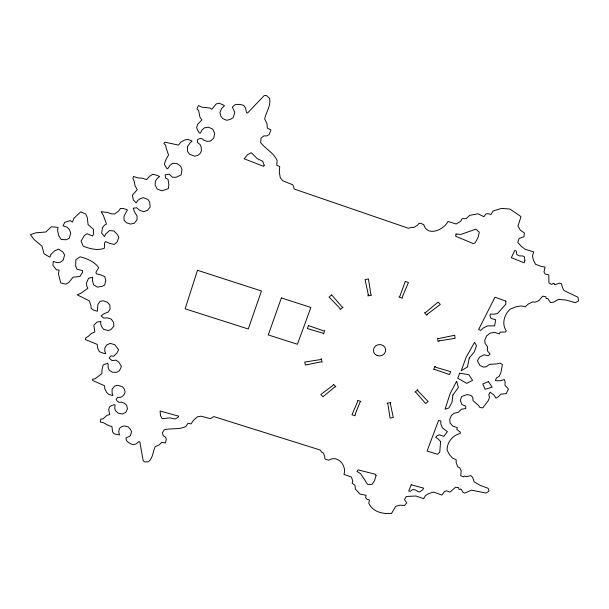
<?xml version="1.0" encoding="UTF-8"?>
<svg xmlns="http://www.w3.org/2000/svg" width="609" height="609" viewBox="0 0 609 609"><rect width="100%" height="100%" fill="white"/><g stroke="black" fill="none" stroke-linecap="round" stroke-linejoin="round"><path stroke-width="0.91" d="M505.835 301.097L505.835 304.188L497.492 313.574L493.115 314.259L490.298 314.023L489.979 315.865L490.983 318.408L495.688 319.786L494.577 325.845L487.611 325.868L483.394 327.924L480.767 330.398L478.621 329.545L494.957 297.192L505.835 301.097M100.759 321.468L100.751 324.254L101.733 326.789L103.606 329.324L108.181 330.58L110.983 329.614L113.921 326.18L113.54 322.344L111.264 319.108L107.283 317.845L103.667 318.104L101.185 315.827L103.796 313.848L108.174 312.052L110.13 309.197L109.818 305.048L107.298 302.178L103.225 300.785L99.975 301.394L97.904 304.454L97.356 311.26L93.679 310.103L91.099 308.413L90.977 305.535L89.249 300.838L77.221 294.825L81.005 293.165L87.841 288.285L86.775 286.177L86.486 282.987L88.526 278.305L92.659 277.179L92.34 279.973L93.588 284.806L97.432 287.143L101.939 286.367L104.702 285.027L105.783 280.483L104.756 276.585L100.066 274.636L96.23 273.852L96.039 272.002L98.704 267.701C94.601 261.642 87.064 258.589 80.19 256.8L75.798 259.678L75.683 266.156L76.97 269.254L82.573 270.602L82.611 272.177L79.977 276.463L73.11 277.164L69.121 282.104L65.932 284.182L60.793 282.995L58.464 274.042L59.081 270.008L56.492 269.856L52.922 265.364L53.257 261.436L57.223 262.707L60.481 262.182L63.252 259.929L64.607 254.958L62.788 251.89L58.479 249.142L54.65 250.855L51.103 254.227L49.831 257.196L44.023 253.763L41.952 246.097L34.043 239.466L30.45 234.671L35.817 232.805L45.751 232.014L51.346 226.761L57.992 227.378L57.55 230.689L58.814 235.706L61.151 239.466L66.16 239.771L69.251 238.286L70.69 233.255L69.525 229.646L67.059 227.195L63.054 225.848L64.798 222.277L70.149 220.603L72.418 222.064L74.016 218.189L80.731 211.833L85.74 213.995L87.331 217.801L88.054 224.554L93.466 229.395L93.375 234.671L92.499 235.995L87.087 233.711L84.362 235.554L81.058 241.103L83.212 246.173C89.736 248.761 97.615 250.862 104.39 248.244L104.497 243.014L105.662 241.567L109.277 243.25L114.248 244.46L117.24 241.788L118.854 237.266L117.286 234.427L113.936 230.978L109.422 230.613L105.738 233.993L104.482 236.574L101.627 233.072L102.464 227.796L104.443 225.223L106.499 224.059L103.401 215.54L101.102 211.719L107.496 212.48L111.5 213.843L114.644 213.972L118.755 210.904L120.475 208.438L123.627 208.567L127.41 209.854L124.015 216.218L124.03 220.199L126.436 222.765L130.653 224.097L134.414 223.16L137.048 219.72L137.04 215.982L134.361 211.627L133.287 208.225L136.713 207.76L139.636 210.28L143.747 211.688L147.568 210.25L150.149 207.06L149.677 202.097L147.858 199.425L143.206 197.636L140.116 198.724L137.801 200.384L136.188 202.896L133.295 199.866L132.389 195.162L137.261 189.635L135.091 185.928L134.224 181.391L132.876 178.445L133.47 176.465L137.954 177.904L142.453 178.209L146.609 179.64L149.563 176.298L152.973 174.243L157.411 175.461L159.604 176.61L157.259 178.3L155.31 181.474L155.135 185.144L157.221 189.072L161.994 190.815L168.328 188.615L168.891 184.474L168.023 179.35L165.473 177.98L165.237 174.753L169.378 174.243L172.416 177.234L176.123 177.303L181.109 174.905L182.038 169.622L180.637 166.204L176.777 163.402L172.537 163.395L169.903 165.412L168.335 168.038L167.094 168.83L164.301 164.202L166.173 158.979L168.556 155.021L166.196 148.269L165.732 145.262L163.829 143.48L164.841 142.186L178.574 145.087L180.713 142.194L184.641 140.017L187.823 139.392L192.117 141.067L189.901 143.069L187.405 146.784L187.625 151.611L189.65 154.298L194.629 156.208L197.971 155.341L200.567 152.973L201.396 150.674L201.168 147.051L200.117 144.599L197.552 142.483L197.636 139.476L199.874 138.517L202.104 138.692L203.954 140.298L207.486 141.448L210.729 140.93L213.789 137.992L214.695 133.325L212.708 129.123L208.407 127.167L204.289 127.913L202.081 129.854L200.391 133.196L199.387 133.021L197.567 130.189L196.608 127.662L197.582 124.32L201.899 119.943L199.919 117.08L198.641 110.518L196.897 109.019L198.435 105.555L202.005 107.176L209.907 108.021L211.825 109.232L216.172 104.002L219.111 103.172L223.549 105.106L224.477 105.791L221.691 108.372L219.918 112.459L220.732 115.946L222.643 118.527L226.601 120.278L230.232 119.471L233.171 117.606L234.8 112.467L232.394 107.047L234.945 104.786A13.946 13.657 57.8 0 1 243.676 105.471L245.572 108.021L246.516 112.695L247.574 113.008L264.139 95.643L266.293 95.461L269.543 98.239C271.18 105.524 266.163 111.987 264.679 118.869L266.963 123.726L267.321 128.103L270.929 129.923L269.178 134.505L266.932 135.914L263.857 135.883L261.063 138.144L260.606 142.544C265.501 149.053 273.624 152.631 277.11 160.479L276.73 165.26L279.729 166.531L279.303 172.02L280.292 177.82L282.827 180.789L292.663 184.733L293.713 186.636L294.078 188.98L408.373 228.253L411.73 227.256L413.595 227.576L417.66 225.109L418.84 223.564L420.385 223.229L423.773 224.599C427.214 237.008 443.786 230.073 447.958 221.44L456.164 223.99L460.648 221.311L462.102 218.669L466.159 218.646L469.699 215.365L477.974 213.744L483.942 216.728L485.86 213.972L487.946 213.584L490.938 214.528L493.016 211.034L501.481 208.392L509.939 209.047L521 216.598L517.977 226.16L520.33 230.156L524.379 232.95L523.93 236.787L519.081 238.431L517.802 242.473L521.114 246.143L525.194 249.287L533.75 251.913L532.494 255.826L533.278 259.807L535.623 264.321L541.142 266.384L545.07 267.123L544.012 271.949L545.025 273.951L548.831 274.903L548.876 282.865L551.609 284.449L553.299 283.269L554.426 283.741L554.236 284.502L555.461 284.601L559.237 283.193L561.399 283.611L562.465 287.615L564.018 290.554L577.926 297.2L578.55 300.29L578.253 301.082L575.315 302.681L566.301 300.123L558.522 299.377L553.505 302.209L550.498 302.551L547.887 298.631L546.136 298.433L545.892 296.796L542.665 296.164L538.836 300.625L534.991 302.231L532.845 301.813L528.087 304.142L525.323 306.769L521.076 305.908L515.914 306.822L510.22 309.144C504.161 314.366 501.466 324.155 506.323 330.991L505.341 332.027L500.187 332.126L499.296 333.869L494.478 332.331L490.024 333.153L486.644 335.894L484.749 340.104L485.091 343.415L487.459 346.567L487.398 350.807L490.093 354.065L488.235 355.778L484.041 354.796L479.42 357.178L477.441 360.878L479.976 365.507L483.401 367.098L486.317 366.77L489.423 364.334L497.165 363.893L499.997 363.101L502.425 364.509L500.834 372.959L499.091 376.415L496.388 377.961L495.444 380.663L500.446 380.762L504.397 379.498L505.12 381.896L505.006 385.444L508.439 388.885L506.277 393.589L501.009 394.16L498.299 396.824L495.878 398.164L493.96 395.013L490.192 392.242L488.768 394.761L489.552 397.411L488.144 400.905L482.77 407.878L479.915 407.52L478.453 405.381L473.109 400.73L472.691 397.22L470.787 395.348L467.034 394.563L461.652 396.505L460.305 400.288L461.904 404.574L465.718 406.211L465.778 408.464L461.356 409.278L458.219 412.316L454.139 413.237L451.429 415.376L449.701 419.357L450.127 423.118L452.753 426.11L457.374 427.663L456.727 429.345L460.374 432.207L460.313 433.448C452.784 435.176 446.724 442.37 447.158 450.234L449.533 454.778L452.533 458.097L456.164 459.757L456.217 462.924L457.884 466.92L459.704 467.765L461.241 470.795L460.709 475.637L463.419 476.9L464.774 475.987L466.136 476.763L470.803 475.606L472.653 477.38L474.091 481.765L480.037 485.297L488.144 488.304L489.004 490.808L488.624 491.463L485.944 493.069L471.526 490.131L464.743 493.115L462.954 492.285L461.34 489.491L460.427 488.928L460.016 489.499L458.897 489.217L458.569 487.626L455.555 487.223L449.914 492.156L446.603 490.816L444.509 491.539L441.875 495.056L433.418 492.026L428.69 493.625L425.432 495.673L423.636 498.687L415.962 496.015L406.294 496.472L404.483 499.563L406.736 502.958L404.498 505.485L399.877 505.166L395.637 506.391L391.488 513.539C382.65 514.08 372.784 512.04 368.734 503.163L369.526 500.05L366.869 499.144L365.666 497.88L366.093 495.277L360.064 494.135L355.344 489.05L354.948 485.282L352.131 483.249L352.786 480.889L351.34 476.992L343.963 474.441C347.039 465.672 337.416 454.398 328.83 460.214L325.564 459.361L324.681 458.364L324.795 456.773L323.432 453.111L321.902 452.365L320.113 449.998L213.835 416.594L210.425 418.665L201 416.183L197.506 416.83L193.616 420.141L190.96 423.948L188.074 423.24L185.798 426.544C178.955 429.863 171.342 428.013 164.285 429.726L162.344 432.771L163.22 435.625L165.473 437.148L166.379 439.165L165.29 442.941L161.743 442.271L159.253 444.844L155.143 446.74C152.79 451.695 153.057 458.265 148.33 461.812L144.645 461.911L143.191 460.754L139.834 441.906L138.905 441.578L135.914 444.022L133.295 444.677A12.347 10.962 14.6 0 1 126.626 440.779L125.873 438.092L130.28 435.884L131.62 431.819L130.387 429.155L128.126 426.81L124.365 425.935L121.701 426.627L119.402 428.439L118.709 431.918L119.501 434.94L114.317 433.92L112.574 431.926L111.904 426.429C107.656 426.277 104.725 422.029 100.31 422.052L100.82 419.053L102.822 418.969L106.918 415.376L109.765 414.523L108.691 409.469L109.59 406.766L111.531 405.594L114.279 404.665L115.116 405.061L114.728 408.137L115.421 410.542L118.108 413.13L122.257 414.051L125.812 412.316L127.464 408.791L126.649 405.274L124.495 403.257L121.282 402.199L119.105 402.305L117.354 401.27L116.152 399.474L117.575 397.418L120.552 397.334L122.561 396.238L124.556 393.924L125.089 391.937L124.327 388.968L122.242 386.624L117.522 385.307L114.644 386.076L112.086 389.235L112.125 393.049L112.802 395.546L108.752 394.442L106.666 392.363L104.771 388.846L104.581 385.763L92.766 380.526L92.621 379.118L94.935 378.889L101.863 373.66L102 369.648L103.157 364.989L107.61 363.23L108.166 364.456L108.059 367.143L109.057 369.96L112.3 372.221L116.654 372.32L119.455 370.691L121.427 366.489L118.824 362.104L115.938 360.155L112.086 360.635L109.156 358.039L110.967 355.862L113.632 356.273L116.913 353.075L118.603 349.787L114.812 344.724L110.206 343.369L106.59 345.075L104.87 347.823L104.778 351.172L105.745 353.654L103.469 353.289L99.427 351.751L97.805 348.424L97.181 344.397L85.359 339.502L85.869 337.736L88.389 336.32L91.327 333.473L94.882 331.943L93.832 325.137L96.93 322.123L100.759 321.468M440.581 441.533L439.774 452.213L437.566 454.238L427.069 451.063L438.594 420.431L440.779 421.009L440.87 424.153L442.416 427.868L447.417 431.659L443.794 436.379L439.416 434.78L436.851 435.953L435.755 437.376L437.947 438.724L440.581 441.533M452.906 394.99L452.038 402.161L448.993 407.908L445.072 409.233L450.013 393.894L456.621 381.181L458.387 387.522L452.906 394.99M456.034 234.069L455.646 236.223L473.353 243.623L475.18 242.816L478.232 237.015L479.283 232.158L475.819 229.151L461.074 234.389L456.034 234.069M355.466 413.587L355.039 415.757L351.979 414.798L357.666 401.483L357.559 400.395L360.893 401.445L359.988 402.229L355.466 413.587M469.212 358.069L467.468 366.983L461.219 370.744L466.167 357.217L474.571 342.349L476.489 345.729L474.221 352.025L469.212 358.069M405.274 281.434L399.862 296.218L398.903 297.063L402.359 298.197L402.267 297.017L408.472 282.492L405.274 281.434M178.506 416.145L178.285 417.157L175.141 419L169.721 417.873L162.215 418.688L160.456 415.559L160.114 411.014L178.506 416.145M197.499 270.282L185.128 308.816L248.274 328.997L261.444 291.003L197.499 270.282M376.08 475.682L374.421 480.828L371.992 484.353L367.638 484.459L360.711 473.772L356.958 471.412L358.069 469.866L375.334 474.244L376.08 475.682M368.285 294.726L367.905 295.89L371.543 295.22L370.828 294.261L368.453 278.968L365.073 279.592L368.285 294.726M390.727 402.572L390.346 403.653L393.285 417.485L390.064 418.048L387.903 404.071L387.217 403.188L390.727 402.572M281.388 297.923L268.257 334.935L297.405 344.252L310.887 307.484L281.388 297.923M308.458 325.579L307.362 328.563L322.648 333.054L323.524 333.907L324.726 330.679L323.501 330.809L308.458 325.579M524.889 260.797L524.151 262.791L511.332 257.683L514.734 250.489L516.28 251.037L516.729 254.395L519.142 255.833L522.903 255.986L524.456 256.876L524.889 260.797M459.696 373.188L457.724 378.197L466.753 383.381L472.584 380.336L468.823 374.718L459.696 373.188M411.227 484.787L408.723 490.938L410.161 491.387L412.735 489.552L415.384 489.88L418.094 491.684L419.776 491.927L422.745 489.727L423.605 488.121L411.227 484.787M434.963 366.451L433.638 369.594L434.864 369.473L449.472 374.55L450.706 371.665L435.793 367.288L434.963 366.451M264.177 165.206L263.651 166.341L244.163 158.789L247.604 154.595L251.311 152.73L257.264 158.675L262.753 161.278L264.177 165.206M333.519 384.325L333.024 385.337L320.844 394.518L322.983 396.779L334.63 387.065L335.841 386.791L333.519 384.325M427.328 314.221L426.78 315.295L424.481 312.691L425.737 312.394L438.16 302.041L440.277 304.462L427.328 314.221M331.677 294.939L329.088 297.063L339.929 308.337L340.218 309.509L343.027 307.225L341.885 306.753L331.677 294.939M417.744 389.882L414.965 392.021L416.054 392.47L425.584 403.501L428.15 401.537L418.002 390.986L417.744 389.882M321.407 358.922L320.418 359.592L304.759 362.058L305.391 365.065L320.874 361.875L322.077 362.195L321.407 358.922M439.15 340.857L438.115 341.542L437.582 338.208L438.784 338.535L454.634 335.27L455.106 338.345L439.15 340.857M488.403 381.554L482.823 383.982L485.16 389.288L492.118 387.149L488.403 381.554M377.237 355.595A6.151 5.687 -9.7 0 0 385.611 349.307A6.151 5.687 -9.7 0 0 375.745 345.859A6.151 5.687 -9.7 0 0 377.237 355.595"/></g></svg>
